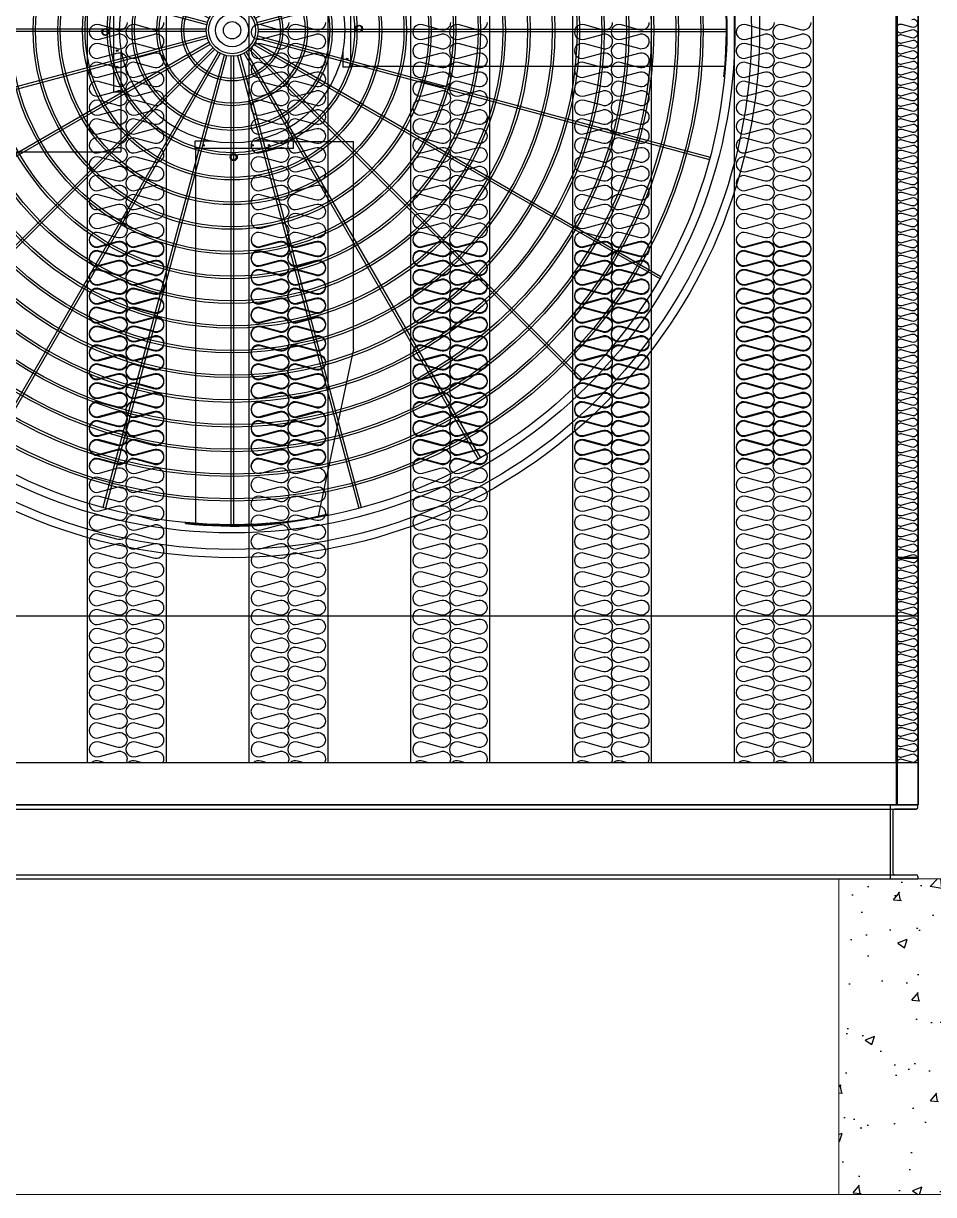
# Model space of a CAD drawing. Header units: millimetres. Extents: x 2686 to 32093, y 2268 to 23063.
# Drawn here: x 7921 to 9651, y 7575 to 9801 of the extents above; entities that cross this region are included whole.
import ezdxf

# ---------------------------------------------------------------- set-up
doc = ezdxf.new("R2010")
doc.units = ezdxf.units.MM
doc.linetypes.add('HIDDEN', pattern=[0.375, 0.25, -0.125])
for name, color, linetype in [('LINE', 7, 'Continuous'), ('SMS', 220, 'Continuous'), ('냉각탑', 4, 'Continuous'), ('냉각탑_찬넬방진', 1, 'Continuous')]:
    doc.layers.add(name, color=color, linetype=linetype)

# ---------------------------------------------------------------- blocks, each defined once
blk = doc.blocks.new('A$C1FB73ED1')
for p, q in [((1277, 1342.9), (1277, 2480)), ((1283, 1342.9), (1283, 2480)), ((1260.8, 1340), (966.5, 2438.3)), ((1266.6, 1341.6), (972.3, 2439.9)), ((1293.4, 1341.6), (1587.7, 2439.9)), ((1299.2, 1340), (1593.5, 2438.3)), ((1245.9, 1333), (677.4, 2317.7)), ((1251.1, 1336), (682.6, 2320.7)), ((1308.9, 1336), (1877.4, 2320.7)), ((1314.1, 1333), (1882.6, 2317.7)), ((1233.4, 1322.4), (429.4, 2126.4)), ((1237.6, 1326.6), (433.6, 2130.6)), ((1322.4, 1326.6), (2126.4, 2130.6)), ((1326.6, 1322.4), (2130.6, 2126.4)), ((1224, 1308.9), (239.3, 1877.4)), ((1227, 1314.1), (242.3, 1882.6)), ((1333, 1314.1), (2317.7, 1882.6)), ((1336, 1308.9), (2320.7, 1877.4)), ((1220, 1299.2), (121.7, 1593.5)), ((1340, 1299.2), (2438.3, 1593.5)), ((1218.4, 1293.4), (120.1, 1587.7)), ((1341.6, 1293.4), (2439.9, 1587.7)), ((1217.1, 1283), (80, 1283)), ((1342.9, 1283), (2480, 1283)), ((1217.1, 1277), (80, 1277)), ((1218.4, 1266.6), (120.1, 972.3)), ((1220, 1260.8), (121.7, 966.5)), ((1224, 1251.1), (239.3, 682.6)), ((1336, 1251.1), (2320.7, 682.6)), ((1340, 1260.8), (2438.3, 966.5)), ((1341.6, 1266.6), (2439.9, 972.3)), ((1342.9, 1277), (2480, 1277)), ((1227, 1245.9), (242.3, 677.4)), ((1233.4, 1237.6), (429.4, 433.6)), ((1237.6, 1233.4), (433.6, 429.4)), ((1245.9, 1227), (677.4, 242.3)), ((1251.1, 1224), (682.6, 239.3)), ((1308.9, 1224), (1877.4, 239.3)), ((1314.1, 1227), (1882.6, 242.3)), ((1322.4, 1233.4), (2126.4, 429.4)), ((1326.6, 1237.6), (2130.6, 433.6)), ((1333, 1245.9), (2317.7, 677.4)), ((1260.8, 1220), (966.5, 121.7)), ((1266.6, 1218.4), (972.3, 120.1)), ((1277, 1217.1), (1277, 80)), ((1283, 1217.1), (1283, 80)), ((1293.4, 1218.4), (1587.7, 120.1)), ((1299.2, 1220), (1593.5, 121.7))]:
    blk.add_line(p, q)
for radius in [1280, 1260, 1220, 1200]:
    blk.add_circle((1280, 1280), radius)
at = {"ltscale": 5}
for radius in [1143, 1137, 1083, 1077, 1023, 1017, 963, 957, 903, 897, 843, 837, 783, 777, 723, 717, 663, 657, 603, 597, 543, 537, 483, 477, 423, 417, 363, 357, 303, 297, 243, 237, 183, 177, 123, 117, 63, 57, 40, 21]:
    blk.add_circle((1280, 1280), radius, dxfattribs=at)
at = {"color": 7}
blk.add_circle((1280, 1280), 273.5, dxfattribs=at)
at = {"layer": 'LINE', "color": 7}
for p, q in [((1368.2, 2477.5), (1368.2, 1567)), ((985.2, 2053.4), (1071.5, 2459.4)), ((985.2, 2053.4), (985.2, 1550)), ((1130.8, 1567), (1369.4, 1567)), ((1130.8, 1567), (1369.4, 1567)), ((1130.8, 1567), (1130.8, 1549)), ((1130.8, 1567), (1130.8, 1549)), ((1369.4, 1567), (1369.4, 1549)), ((1369.4, 1567), (1369.4, 1549)), ((2111.5, 1574.8), (1550, 1574.8)), ((1550, 1429.2), (1550, 1574.8)), ((1550, 1429.2), (1550, 1574.8)), ((2111.5, 1574.8), (2457.5, 1488.5)), ((1130.8, 1550), (985.2, 1550)), ((1130.8, 1550), (985.2, 1550)), ((1130.8, 1549), (1230.5, 1549)), ((1130.8, 1549), (1230.5, 1549)), ((1329.5, 1549), (1369.4, 1549)), ((1329.5, 1549), (1369.4, 1549)), ((1549, 1429.2), (1549, 1329.5)), ((1549, 1429.2), (1549, 1329.5)), ((1567, 1429.2), (1549, 1429.2)), ((1567, 1429.2), (1549, 1429.2)), ((1567, 1429.2), (1567, 1190.6)), ((1567, 1429.2), (1567, 1190.6)), ((84.4, 1368.2), (993, 1368.2)), ((84.4, 1368.2), (993, 1368.2)), ((993, 1130.8), (993, 1369.4)), ((993, 1130.8), (993, 1369.4)), ((993, 1369.4), (1011, 1369.4)), ((993, 1369.4), (1011, 1369.4)), ((993, 1130.8), (993, 1369.4)), ((993, 1130.8), (993, 1369.4)), ((993, 1369.4), (1011, 1369.4)), ((993, 1369.4), (1011, 1369.4)), ((1011, 1329.5), (1011, 1369.4)), ((1011, 1329.5), (1011, 1369.4)), ((1011, 1329.5), (1011, 1369.4)), ((1011, 1329.5), (1011, 1369.4)), ((1011, 1130.8), (1011, 1230.5)), ((1011, 1130.8), (1011, 1230.5)), ((1011, 1130.8), (1011, 1230.5)), ((1011, 1130.8), (1011, 1230.5)), ((1549, 1230.5), (1549, 1190.6)), ((1549, 1230.5), (1549, 1190.6)), ((1567, 1190.6), (1549, 1190.6)), ((1567, 1190.6), (1549, 1190.6)), ((2475.6, 1191.8), (1567, 1191.8)), ((993, 1130.8), (1011, 1130.8)), ((993, 1130.8), (1011, 1130.8)), ((993, 1130.8), (1011, 1130.8)), ((993, 1130.8), (1011, 1130.8)), ((1010, 1130.8), (1010, 985.2)), ((1010, 1130.8), (1010, 985.2)), ((1010, 1130.8), (1010, 985.2)), ((1010, 1130.8), (1010, 985.2)), ((508.5, 985.2), (102.5, 1071.5)), ((1230.5, 1011), (1190.6, 1011)), ((1190.6, 993), (1190.6, 1011)), ((1230.5, 1011), (1190.6, 1011)), ((1190.6, 993), (1190.6, 1011)), ((1429.2, 1011), (1329.5, 1011)), ((1429.2, 1011), (1329.5, 1011)), ((1429.2, 993), (1429.2, 1011)), ((1429.2, 993), (1429.2, 1011)), ((1429.2, 1010), (1574.8, 1010)), ((1429.2, 1010), (1574.8, 1010)), ((1574.8, 506.6), (1574.8, 1010)), ((508.5, 985.2), (1010, 985.2)), ((508.5, 985.2), (1010, 985.2)), ((1429.2, 993), (1190.6, 993)), ((1429.2, 993), (1190.6, 993)), ((1191.8, 82.5), (1191.8, 993)), ((1574.8, 506.6), (1488.5, 100.6)), ((1512.8, 104.1), (1512.8, 106.1)), ((1166.8, 83), (1166.8, 85)), ((1393.2, 83), (1393.2, 85))]:
    blk.add_line(p, q, dxfattribs=at)
for points in [[(1272.3, 1594.4), (1268.5, 1587.9), (1272.3, 1581.4), (1279.8, 1581.4), (1283.5, 1587.9), (1279.8, 1594.4)], [(1272.3, 1594.4), (1268.5, 1587.9), (1272.3, 1581.4), (1279.8, 1581.4), (1283.5, 1587.9), (1279.8, 1594.4)], [(965.6, 1272.3), (972.1, 1268.5), (978.6, 1272.3), (978.6, 1279.8), (972.1, 1283.5), (965.6, 1279.8)], [(965.6, 1272.3), (972.1, 1268.5), (978.6, 1272.3), (978.6, 1279.8), (972.1, 1283.5), (965.6, 1279.8)], [(965.6, 1272.3), (972.1, 1268.5), (978.6, 1272.3), (978.6, 1279.8), (972.1, 1283.5), (965.6, 1279.8)], [(965.6, 1272.3), (972.1, 1268.5), (978.6, 1272.3), (978.6, 1279.8), (972.1, 1283.5), (965.6, 1279.8)], [(1594.4, 1287.7), (1587.9, 1291.5), (1581.4, 1287.7), (1581.4, 1280.2), (1587.9, 1276.5), (1594.4, 1280.2)], [(1594.4, 1287.7), (1587.9, 1291.5), (1581.4, 1287.7), (1581.4, 1280.2), (1587.9, 1276.5), (1594.4, 1280.2)], [(1287.7, 965.6), (1291.5, 972.1), (1287.7, 978.6), (1280.2, 978.6), (1276.5, 972.1), (1280.2, 965.6)], [(1287.7, 965.6), (1291.5, 972.1), (1287.7, 978.6), (1280.2, 978.6), (1276.5, 972.1), (1280.2, 965.6)]]:
    blk.add_lwpolyline(points, close=True, dxfattribs=at)
for centre, radius in [((1276, 1587.9), 8.5), ((1276, 1587.9), 8.5), ((1190.6, 1559), 2), ((1190.6, 1559), 2), ((1230.6, 1559), 2), ((1230.6, 1559), 2), ((1349.6, 1559), 2), ((1349.6, 1559), 2), ((1559, 1369.4), 2), ((1559, 1369.4), 2), ((1001, 1349.6), 2), ((1001, 1349.6), 2), ((1001, 1349.6), 2), ((1001, 1349.6), 2), ((1559, 1329.4), 2), ((1559, 1329.4), 2), ((972.1, 1276), 8.5), ((972.1, 1276), 8.5), ((972.1, 1276), 8.5), ((972.1, 1276), 8.5), ((1587.9, 1284), 8.5), ((1587.9, 1284), 8.5), ((1001, 1230.6), 2), ((1001, 1230.6), 2), ((1001, 1230.6), 2), ((1001, 1230.6), 2), ((1559, 1210.4), 2), ((1559, 1210.4), 2), ((1001, 1190.6), 2), ((1001, 1190.6), 2), ((1001, 1190.6), 2), ((1001, 1190.6), 2), ((1210.4, 1001), 2), ((1210.4, 1001), 2), ((1329.4, 1001), 2), ((1329.4, 1001), 2), ((1369.4, 1001), 2), ((1369.4, 1001), 2), ((1284, 972.1), 8.5), ((1284, 972.1), 8.5)]:
    blk.add_circle(centre, radius, dxfattribs=at)
for centre, radius, start, end in [((1280, 1483.4), 1000, 83.5007, 103.4595), ((1280, 1483.4), 998, 83.4876, 103.487), ((1481.5, 1280), 998, 353.4876, 13.487), ((1481.5, 1280), 1000, 353.5007, 13.4595), ((1078.5, 1280), 1000, 173.5007, 193.4595), ((1078.5, 1280), 998, 173.4876, 193.487), ((1280, 1076.6), 998, 263.4876, 283.487), ((1280, 1076.6), 1000, 263.5007, 283.4595)]:
    blk.add_arc(centre, radius, start, end, dxfattribs=at)
blk = doc.blocks.new('SP 200RT')
at = {"color": 7}
for p, q in [((-109298.6, -79919.9), (-109298.6, -82797.9)), ((-109148.6, -79919.9), (-109148.6, -82797.9))]:
    blk.add_line(p, q, dxfattribs=at)
blk.add_line((-109148.6, -82797.9), (-109298.6, -82797.9))
at = {"layer": 'SMS', "color": 5}
for points in [[(-109222.8, -81391.2, -0.524856), (-109242.3, -81404.7), (-109275.2, -81395.8, 1.449198), (-109275.2, -81422.6), (-109242.3, -81413.7, -0.524856), (-109222.8, -81427.1, -0.524856), (-109242.3, -81440.6), (-109275.2, -81431.7, 1.449198), (-109275.2, -81458.5), (-109242.3, -81449.6, -0.524856), (-109222.8, -81463.1, -0.524856), (-109242.3, -81476.5), (-109275.2, -81467.6, 1.449198), (-109275.2, -81494.4), (-109242.3, -81485.5, -0.524856), (-109222.8, -81499, -0.524856), (-109242.3, -81512.4), (-109275.2, -81503.5, 1.449198), (-109275.2, -81530.3), (-109242.3, -81521.4, -0.524856), (-109222.8, -81534.9, -0.524856), (-109242.3, -81548.3), (-109275.2, -81539.4, 1.449198), (-109275.2, -81566.3), (-109242.3, -81557.4, -0.524856), (-109222.8, -81570.8, -0.524856), (-109242.3, -81584.2), (-109275.2, -81575.3, 1.449198), (-109275.2, -81602.2), (-109242.3, -81593.3, -0.524856), (-109222.8, -81606.7, -0.524856), (-109242.3, -81620.1), (-109275.2, -81611.2, 1.449198), (-109275.2, -81638.1), (-109242.3, -81629.2, -0.524856), (-109222.8, -81642.6, -0.524856), (-109242.3, -81656), (-109275.2, -81647.1, 1.449198), (-109275.2, -81674), (-109242.3, -81665.1, -0.524856), (-109222.8, -81678.5, -0.524856), (-109242.3, -81691.9), (-109275.2, -81683, 1.449198), (-109275.2, -81709.9), (-109242.3, -81701, -0.524856), (-109222.8, -81714.4, -0.524856), (-109242.3, -81727.9), (-109275.2, -81718.9, 1.449198), (-109275.2, -81745.8), (-109242.3, -81736.9, -0.524856), (-109222.8, -81750.3, -0.524856), (-109242.3, -81763.8), (-109275.2, -81754.9, 1.449198), (-109275.2, -81781.7), (-109242.3, -81772.8, -0.524856), (-109222.8, -81786.2, -0.524856), (-109242.3, -81799.7), (-109275.2, -81790.8, 1.449198), (-109275.2, -81817.6), (-109242.3, -81808.7, -0.524856), (-109222.8, -81822.2, -0.524856), (-109242.3, -81835.6), (-109275.2, -81826.7, 1.449198), (-109275.2, -81853.5), (-109242.3, -81844.6, -0.524856), (-109222.8, -81858.1, -0.524856), (-109242.3, -81871.5), (-109275.2, -81862.6, 1.449198), (-109275.2, -81889.4), (-109242.3, -81880.5, -0.524856), (-109222.8, -81894, -0.524856), (-109242.3, -81907.4), (-109275.2, -81898.5, 1.449198), (-109275.2, -81925.4), (-109242.3, -81916.5, -0.524856), (-109222.8, -81929.9, -0.524856), (-109242.3, -81943.3), (-109275.2, -81934.4, 1.449198), (-109275.2, -81961.3), (-109242.3, -81952.4, -0.524856), (-109222.8, -81965.8, -0.524856), (-109242.3, -81979.2), (-109275.2, -81970.3, 1.449198), (-109275.2, -81997.2), (-109242.3, -81988.3, -0.524856), (-109222.8, -82001.7, -0.524856), (-109242.3, -82015.1), (-109275.2, -82006.2, 1.449198), (-109275.2, -82033.1), (-109242.3, -82024.2, -0.524856), (-109222.8, -82037.6, -0.524856), (-109242.3, -82051), (-109275.2, -82042.1, 1.449198), (-109275.2, -82069), (-109242.3, -82060.1, -0.524856), (-109222.8, -82073.5, -0.524856), (-109242.3, -82087), (-109275.2, -82078, 1.449198), (-109275.2, -82104.9), (-109242.3, -82096, -0.524856), (-109222.8, -82109.4, -0.524856), (-109242.3, -82122.9), (-109275.2, -82114, 1.449198), (-109275.2, -82140.8), (-109242.3, -82131.9, -0.524856), (-109222.8, -82145.3, -0.524856), (-109242.3, -82158.8), (-109275.2, -82149.9, 1.449198), (-109275.2, -82176.7), (-109242.3, -82167.8, -0.524856), (-109222.8, -82181.3, -0.524856), (-109242.3, -82194.7), (-109275.2, -82185.8, 0.440524), (-109294.1, -82195.3, 0.440524)], [(-109153.2, -81391.2, -0.524856), (-109172.6, -81404.7), (-109205.5, -81395.8, 1.449198), (-109205.5, -81422.6), (-109172.6, -81413.7, -0.524856), (-109153.2, -81427.1, -0.524856), (-109172.6, -81440.6), (-109205.5, -81431.7, 1.449198), (-109205.5, -81458.5), (-109172.6, -81449.6, -0.524856), (-109153.2, -81463.1, -0.524856), (-109172.6, -81476.5), (-109205.5, -81467.6, 1.449198), (-109205.5, -81494.4), (-109172.6, -81485.5, -0.524856), (-109153.2, -81499, -0.524856), (-109172.6, -81512.4), (-109205.5, -81503.5, 1.449198), (-109205.5, -81530.3), (-109172.6, -81521.4, -0.524856), (-109153.2, -81534.9, -0.524856), (-109172.6, -81548.3), (-109205.5, -81539.4, 1.449198), (-109205.5, -81566.3), (-109172.6, -81557.4, -0.524856), (-109153.2, -81570.8, -0.524856), (-109172.6, -81584.2), (-109205.5, -81575.3, 1.449198), (-109205.5, -81602.2), (-109172.6, -81593.3, -0.524856), (-109153.2, -81606.7, -0.524856), (-109172.6, -81620.1), (-109205.5, -81611.2, 1.449198), (-109205.5, -81638.1), (-109172.6, -81629.2, -0.524856), (-109153.2, -81642.6, -0.524856), (-109172.6, -81656), (-109205.5, -81647.1, 1.449198), (-109205.5, -81674), (-109172.6, -81665.1, -0.524856), (-109153.2, -81678.5, -0.524856), (-109172.6, -81691.9), (-109205.5, -81683, 1.449198), (-109205.5, -81709.9), (-109172.6, -81701, -0.524856), (-109153.2, -81714.4, -0.524856), (-109172.6, -81727.9), (-109205.5, -81718.9, 1.449198), (-109205.5, -81745.8), (-109172.6, -81736.9, -0.524856), (-109153.2, -81750.3, -0.524856), (-109172.6, -81763.8), (-109205.5, -81754.9, 1.449198), (-109205.5, -81781.7), (-109172.6, -81772.8, -0.524856), (-109153.2, -81786.2, -0.524856), (-109172.6, -81799.7), (-109205.5, -81790.8, 1.449198), (-109205.5, -81817.6), (-109172.6, -81808.7, -0.524856), (-109153.2, -81822.2, -0.524856), (-109172.6, -81835.6), (-109205.5, -81826.7, 1.449198), (-109205.5, -81853.5), (-109172.6, -81844.6, -0.524856), (-109153.2, -81858.1, -0.524856), (-109172.6, -81871.5), (-109205.5, -81862.6, 1.449198), (-109205.5, -81889.4), (-109172.6, -81880.5, -0.524856), (-109153.2, -81894, -0.524856), (-109172.6, -81907.4), (-109205.5, -81898.5, 1.449198), (-109205.5, -81925.4), (-109172.6, -81916.5, -0.524856), (-109153.2, -81929.9, -0.524856), (-109172.6, -81943.3), (-109205.5, -81934.4, 1.449198), (-109205.5, -81961.3), (-109172.6, -81952.4, -0.524856), (-109153.2, -81965.8, -0.524856), (-109172.6, -81979.2), (-109205.5, -81970.3, 1.449198), (-109205.5, -81997.2), (-109172.6, -81988.3, -0.524856), (-109153.2, -82001.7, -0.524856), (-109172.6, -82015.1), (-109205.5, -82006.2, 1.449198), (-109205.5, -82033.1), (-109172.6, -82024.2, -0.524856), (-109153.2, -82037.6, -0.524856), (-109172.6, -82051), (-109205.5, -82042.1, 1.449198), (-109205.5, -82069), (-109172.6, -82060.1, -0.524856), (-109153.2, -82073.5, -0.524856), (-109172.6, -82087), (-109205.5, -82078, 1.449198), (-109205.5, -82104.9), (-109172.6, -82096, -0.524856), (-109153.2, -82109.4, -0.524856), (-109172.6, -82122.9), (-109205.5, -82114, 1.449198), (-109205.5, -82140.8), (-109172.6, -82131.9, -0.524856), (-109153.2, -82145.3, -0.524856), (-109172.6, -82158.8), (-109205.5, -82149.9, 1.449198), (-109205.5, -82176.7), (-109172.6, -82167.8, -0.524856), (-109153.2, -82181.3, -0.524856), (-109172.6, -82194.7), (-109205.5, -82185.8, 0.440524), (-109224.5, -82195.3, 0.440524)], [(-109294.2, -81806.4, 0.446849), (-109275.2, -81816.2), (-109242.3, -81807.3, -0.524856), (-109222.8, -81820.8, -0.524856), (-109242.3, -81834.2), (-109275.2, -81825.3, 1.449198), (-109275.2, -81852.2), (-109242.3, -81843.3, -0.524856), (-109222.8, -81856.7, -0.524856), (-109242.3, -81870.1), (-109275.2, -81861.2, 1.449198), (-109275.2, -81888.1), (-109242.3, -81879.2, -0.524856), (-109222.8, -81892.6, -0.524856), (-109242.3, -81906), (-109275.2, -81897.1, 1.449198), (-109275.2, -81924), (-109242.3, -81915.1, -0.524856), (-109222.8, -81928.5, -0.524856), (-109242.3, -81941.9), (-109275.2, -81933, 1.449198), (-109275.2, -81959.9), (-109242.3, -81951, -0.524856), (-109222.8, -81964.4, -0.524856), (-109242.3, -81977.8), (-109275.2, -81968.9, 1.449198), (-109275.2, -81995.8), (-109242.3, -81986.9, -0.524856), (-109222.8, -82000.3, -0.524856), (-109242.3, -82013.8), (-109275.2, -82004.8, 1.449198), (-109275.2, -82031.7), (-109242.3, -82022.8, -0.524856), (-109222.8, -82036.2, -0.524856), (-109242.3, -82049.7), (-109275.2, -82040.8, 1.449198), (-109275.2, -82067.6), (-109242.3, -82058.7, -0.524856), (-109222.8, -82072.1, -0.524856), (-109242.3, -82085.6), (-109275.2, -82076.7, 1.449198), (-109275.2, -82103.5), (-109242.3, -82094.6, -0.524856), (-109222.8, -82108.1, -0.524856), (-109242.3, -82121.5), (-109275.2, -82112.6, 1.449198), (-109275.2, -82139.4), (-109242.3, -82130.5, -0.524856), (-109222.8, -82144, -0.524856), (-109242.3, -82157.4), (-109275.2, -82148.5, 1.449198), (-109275.2, -82175.3), (-109242.3, -82166.4, -0.524856), (-109222.8, -82179.9, -0.524856), (-109242.3, -82193.3), (-109275.2, -82184.4, 1.449198), (-109275.2, -82211.3), (-109242.3, -82202.4, -0.524856), (-109222.8, -82215.8, -0.524856), (-109242.3, -82229.2), (-109275.2, -82220.3, 1.449198), (-109275.2, -82247.2), (-109242.3, -82238.3, -0.524856), (-109222.8, -82251.7, -0.524856), (-109242.3, -82265.1), (-109275.2, -82256.2, 1.449198), (-109275.2, -82283.1), (-109242.3, -82274.2, -0.524856), (-109222.8, -82287.6, -0.524856), (-109242.3, -82301), (-109275.2, -82292.1, 1.449198), (-109275.2, -82319), (-109242.3, -82310.1, -0.524856), (-109222.8, -82323.5, -0.524856), (-109242.3, -82336.9), (-109275.2, -82328, 1.449198), (-109275.2, -82354.9), (-109242.3, -82346, -0.524856), (-109222.8, -82359.4, -0.524856), (-109242.3, -82372.9), (-109275.2, -82363.9, 1.449198), (-109275.2, -82390.8), (-109242.3, -82381.9, -0.524856), (-109222.8, -82395.3, -0.524856), (-109242.3, -82408.8), (-109275.2, -82399.9, 1.449198), (-109275.2, -82426.7), (-109242.3, -82417.8, -0.524856), (-109222.8, -82431.2, -0.524856), (-109242.3, -82444.7), (-109275.2, -82435.8, 1.449198), (-109275.2, -82462.6), (-109242.3, -82453.7, -0.524856), (-109222.8, -82467.2, -0.524856), (-109242.3, -82480.6), (-109275.2, -82471.7, 1.449198), (-109275.2, -82498.5), (-109242.3, -82489.6, -0.524856), (-109222.8, -82503.1, -0.524856), (-109242.3, -82516.5), (-109275.2, -82507.6, 1.449198), (-109275.2, -82534.4), (-109242.3, -82525.5, -0.524856), (-109222.8, -82539, -0.524856), (-109242.3, -82552.4), (-109275.2, -82543.5, 1.449198), (-109275.2, -82570.4), (-109242.3, -82561.5, -0.524856), (-109222.8, -82574.9, -0.524856), (-109242.3, -82588.3), (-109275.2, -82579.4, 1.449198), (-109275.2, -82606.3), (-109242.3, -82597.4, -0.524856), (-109222.8, -82610.8, -0.524856), (-109242.3, -82624.2), (-109275.2, -82615.3, 1.449198), (-109275.2, -82642.2), (-109242.3, -82633.3, -0.524856), (-109222.8, -82646.7, -0.524856), (-109242.3, -82660.1), (-109275.2, -82651.2, 1.449198), (-109275.2, -82678.1), (-109242.3, -82669.2, -0.524856), (-109222.8, -82682.6, -0.524856), (-109242.3, -82696), (-109275.2, -82687.1, 1.449198), (-109275.2, -82714), (-109242.3, -82705.1, -0.524856), (-109222.8, -82718.5, -0.524856), (-109242.3, -82732), (-109275.2, -82723, 1.449198), (-109275.2, -82749.9), (-109242.3, -82741, -0.524856), (-109222.8, -82754.4, -0.524856), (-109242.3, -82767.9), (-109275.2, -82759, 1.449198), (-109275.2, -82785.8), (-109242.3, -82776.9, -0.524856), (-109222.8, -82790.3, -0.1385), (-109224.9, -82797.9, -0.1385)], [(-109224.5, -81806.4, 0.446849), (-109205.5, -81816.2), (-109172.6, -81807.3, -0.524856), (-109153.2, -81820.8, -0.524856), (-109172.6, -81834.2), (-109205.5, -81825.3, 1.449198), (-109205.5, -81852.2), (-109172.6, -81843.3, -0.524856), (-109153.2, -81856.7, -0.524856), (-109172.6, -81870.1), (-109205.5, -81861.2, 1.449198), (-109205.5, -81888.1), (-109172.6, -81879.2, -0.524856), (-109153.2, -81892.6, -0.524856), (-109172.6, -81906), (-109205.5, -81897.1, 1.449198), (-109205.5, -81924), (-109172.6, -81915.1, -0.524856), (-109153.2, -81928.5, -0.524856), (-109172.6, -81941.9), (-109205.5, -81933, 1.449198), (-109205.5, -81959.9), (-109172.6, -81951, -0.524856), (-109153.2, -81964.4, -0.524856), (-109172.6, -81977.8), (-109205.5, -81968.9, 1.449198), (-109205.5, -81995.8), (-109172.6, -81986.9, -0.524856), (-109153.2, -82000.3, -0.524856), (-109172.6, -82013.8), (-109205.5, -82004.8, 1.449198), (-109205.5, -82031.7), (-109172.6, -82022.8, -0.524856), (-109153.2, -82036.2, -0.524856), (-109172.6, -82049.7), (-109205.5, -82040.8, 1.449198), (-109205.5, -82067.6), (-109172.6, -82058.7, -0.524856), (-109153.2, -82072.1, -0.524856), (-109172.6, -82085.6), (-109205.5, -82076.7, 1.449198), (-109205.5, -82103.5), (-109172.6, -82094.6, -0.524856), (-109153.2, -82108.1, -0.524856), (-109172.6, -82121.5), (-109205.5, -82112.6, 1.449198), (-109205.5, -82139.4), (-109172.6, -82130.5, -0.524856), (-109153.2, -82144, -0.524856), (-109172.6, -82157.4), (-109205.5, -82148.5, 1.449198), (-109205.5, -82175.3), (-109172.6, -82166.4, -0.524856), (-109153.2, -82179.9, -0.524856), (-109172.6, -82193.3), (-109205.5, -82184.4, 1.449198), (-109205.5, -82211.3), (-109172.6, -82202.4, -0.524856), (-109153.2, -82215.8, -0.524856), (-109172.6, -82229.2), (-109205.5, -82220.3, 1.449198), (-109205.5, -82247.2), (-109172.6, -82238.3, -0.524856), (-109153.2, -82251.7, -0.524856), (-109172.6, -82265.1), (-109205.5, -82256.2, 1.449198), (-109205.5, -82283.1), (-109172.6, -82274.2, -0.524856), (-109153.2, -82287.6, -0.524856), (-109172.6, -82301), (-109205.5, -82292.1, 1.449198), (-109205.5, -82319), (-109172.6, -82310.1, -0.524856), (-109153.2, -82323.5, -0.524856), (-109172.6, -82336.9), (-109205.5, -82328, 1.449198), (-109205.5, -82354.9), (-109172.6, -82346, -0.524856), (-109153.2, -82359.4, -0.524856), (-109172.6, -82372.9), (-109205.5, -82363.9, 1.449198), (-109205.5, -82390.8), (-109172.6, -82381.9, -0.524856), (-109153.2, -82395.3, -0.524856), (-109172.6, -82408.8), (-109205.5, -82399.9, 1.449198), (-109205.5, -82426.7), (-109172.6, -82417.8, -0.524856), (-109153.2, -82431.2, -0.524856), (-109172.6, -82444.7), (-109205.5, -82435.8, 1.449198), (-109205.5, -82462.6), (-109172.6, -82453.7, -0.524856), (-109153.2, -82467.2, -0.524856), (-109172.6, -82480.6), (-109205.5, -82471.7, 1.449198), (-109205.5, -82498.5), (-109172.6, -82489.6, -0.524856), (-109153.2, -82503.1, -0.524856), (-109172.6, -82516.5), (-109205.5, -82507.6, 1.449198), (-109205.5, -82534.4), (-109172.6, -82525.5, -0.524856), (-109153.2, -82539, -0.524856), (-109172.6, -82552.4), (-109205.5, -82543.5, 1.449198), (-109205.5, -82570.4), (-109172.6, -82561.5, -0.524856), (-109153.2, -82574.9, -0.524856), (-109172.6, -82588.3), (-109205.5, -82579.4, 1.449198), (-109205.5, -82606.3), (-109172.6, -82597.4, -0.524856), (-109153.2, -82610.8, -0.524856), (-109172.6, -82624.2), (-109205.5, -82615.3, 1.449198), (-109205.5, -82642.2), (-109172.6, -82633.3, -0.524856), (-109153.2, -82646.7, -0.524856), (-109172.6, -82660.1), (-109205.5, -82651.2, 1.449198), (-109205.5, -82678.1), (-109172.6, -82669.2, -0.524856), (-109153.2, -82682.6, -0.524856), (-109172.6, -82696), (-109205.5, -82687.1, 1.449198), (-109205.5, -82714), (-109172.6, -82705.1, -0.524856), (-109153.2, -82718.5, -0.524856), (-109172.6, -82732), (-109205.5, -82723, 1.449198), (-109205.5, -82749.9), (-109172.6, -82741, -0.524856), (-109153.2, -82754.4, -0.524856), (-109172.6, -82767.9), (-109205.5, -82759, 1.449198), (-109205.5, -82785.8), (-109172.6, -82776.9, -0.524856), (-109153.2, -82790.3, -0.1385), (-109155.3, -82797.9, -0.1385)], [(-109275.2, -82185.8, 1.449198), (-109275.2, -82212.6), (-109242.3, -82203.7, -0.524856), (-109222.8, -82217.2, -0.524856), (-109242.3, -82230.6), (-109275.2, -82221.7, 0.54148), (-109294.6, -82235.9, 0.54148)], [(-109205.5, -82185.8, 1.449198), (-109205.5, -82212.6), (-109172.6, -82203.7, -0.524856), (-109153.2, -82217.2, -0.524856), (-109172.6, -82230.6), (-109205.5, -82221.7, 0.54148), (-109225, -82235.9, 0.54148)], [(-109264.1, -82797.9), (-109275.2, -82794.9, 0.287554), (-109290.1, -82797.9)], [(-109194.5, -82797.9), (-109205.5, -82794.9, 0.287554), (-109220.5, -82797.9)]]:
    blk.add_lwpolyline(points, format="xyb", dxfattribs=at)
blk = doc.blocks.new('3')
at = {"color": 7}
for p, q in [((9579.2, 11315.8), (9579.2, 8395.8)), ((9621.2, 11315.8), (9621.2, 8315.8)), ((9621.2, 8395.8), (6921.2, 8395.8)), ((6921.2, 8315.8), (8776.2, 8315.8)), ((9621.2, 8315.8), (8776.2, 8315.8)), ((9621.2, 8315.8), (8776.2, 8315.8))]:
    blk.add_line(p, q, dxfattribs=at)
for p, q in [((9621.2, 11315.8), (9621.2, 8315.8)), ((9581.5, 10948.3), (9581.5, 8786.4)), ((9620.9, 10948.3), (9620.9, 8786.4)), ((9579.7, 8814.5), (9579.7, 8786.4)), ((9581.5, 8786.4), (9620.9, 8786.4)), ((9581.5, 8784.5), (9620.9, 8784.5)), ((9581.5, 8784.5), (9581.5, 8315.8)), ((9620.9, 8784.5), (9620.9, 8505.2)), ((9620.9, 8784.5), (9620.9, 8315.8)), ((6962.4, 8674.9), (9620.9, 8674.9)), ((9579.7, 8411.4), (9579.7, 8674.9)), ((9579.7, 8409.5), (9579.7, 8315.8)), ((6921.2, 8315.8), (8776.2, 8315.8)), ((9620.9, 8315.8), (6922.1, 8315.8)), ((8045.2, 8315.8), (6962.4, 8315.8)), ((9620.9, 8315.8), (6962.4, 8315.8)), ((8889, 8315.8), (8047.1, 8315.8)), ((9621.2, 8315.8), (8776.2, 8315.8)), ((8776.2, 8315.8), (9621.2, 8315.8)), ((9620.9, 8315.8), (8890.9, 8315.8)), ((9620.9, 8315.8), (9581.5, 8315.8)), ((9620.9, 8315.8), (9581.5, 8315.8))]:
    blk.add_line(p, q)
at = {"ltscale": 500}
blk.add_lwpolyline([(6921.2, 11315.8), (9620.9, 11315.8), (9620.9, 8315.8), (6921.2, 8315.8)], close=True, dxfattribs=at)
at = {"layer": 'SMS', "color": 5}
for points in [[(9609.4, 9808.5, -1.449198), (9609.4, 9793.6), (9591.1, 9798.5, 0.524856), (9580.3, 9791.1, 0.524856), (9591.1, 9783.6), (9609.4, 9788.5, -1.449198), (9609.4, 9773.6), (9591.1, 9778.6, 0.524856), (9580.3, 9771.1, 0.524856), (9591.1, 9763.7), (9609.4, 9768.6, -1.449198), (9609.4, 9753.7), (9591.1, 9758.6, 0.524856), (9580.3, 9751.2, 0.524856), (9591.1, 9743.7), (9609.4, 9748.6, -1.449198), (9609.4, 9733.7), (9591.1, 9738.7, 0.524856), (9580.3, 9731.2, 0.524856), (9591.1, 9723.8), (9609.4, 9728.7, -1.449198), (9609.4, 9713.8), (9591.1, 9718.7, 0.524856), (9580.3, 9711.3, 0.524856), (9591.1, 9703.8), (9609.4, 9708.7, -1.449198), (9609.4, 9693.8), (9591.1, 9698.8, 0.524856), (9580.3, 9691.3, 0.524856), (9591.1, 9683.9), (9609.4, 9688.8, -1.449198), (9609.4, 9673.9), (9591.1, 9678.8, 0.524856), (9580.3, 9671.4, 0.524856), (9591.1, 9663.9), (9609.4, 9668.8, -1.449198), (9609.4, 9653.9), (9591.1, 9658.9, 0.524856), (9580.3, 9651.4, 0.524856), (9591.1, 9644), (9609.4, 9648.9, -1.449198), (9609.4, 9634), (9591.1, 9638.9, 0.524856), (9580.3, 9631.5, 0.524856), (9591.1, 9624), (9609.4, 9628.9, -1.449198), (9609.4, 9614), (9591.1, 9619, 0.524856), (9580.3, 9611.5, 0.524856), (9591.1, 9604.1), (9609.4, 9609, -1.449198), (9609.4, 9594.1), (9591.1, 9599, 0.524856), (9580.3, 9591.6, 0.417249), (9588.4, 9583.6)], [(9620, 9599.5, -0.446849), (9609.4, 9594.1), (9591.1, 9599, 0.524856), (9580.3, 9591.6, 0.524856), (9591.1, 9584.1), (9609.4, 9589, -1.449198), (9609.4, 9574.1), (9591.1, 9579.1, 0.524856), (9580.3, 9571.6, 0.524856), (9591.1, 9564.2), (9609.4, 9569.1, -1.449198), (9609.4, 9554.2), (9591.1, 9559.1, 0.524856), (9580.3, 9551.7, 0.524856), (9591.1, 9544.2), (9609.4, 9549.1, -1.449198), (9609.4, 9534.2), (9591.1, 9539.2, 0.524856), (9580.3, 9531.7, 0.524856), (9591.1, 9524.3), (9609.4, 9529.2, -1.449198), (9609.4, 9514.3), (9591.1, 9519.2, 0.524856), (9580.3, 9511.8, 0.524856), (9591.1, 9504.3), (9609.4, 9509.2, -1.449198), (9609.4, 9494.3), (9591.1, 9499.3, 0.524856), (9580.3, 9491.8, 0.524856), (9591.1, 9484.4), (9609.4, 9489.3, -1.449198), (9609.4, 9474.4), (9591.1, 9479.3, 0.524856), (9580.3, 9471.9, 0.524856), (9591.1, 9464.4), (9609.4, 9469.3, -1.449198), (9609.4, 9454.4), (9591.1, 9459.4, 0.524856), (9580.3, 9451.9, 0.524856), (9591.1, 9444.5), (9609.4, 9449.4, -1.449198), (9609.4, 9434.5), (9591.1, 9439.4, 0.524856), (9580.3, 9432, 0.524856), (9591.1, 9424.5), (9609.4, 9429.4, -1.449198), (9609.4, 9414.5), (9591.1, 9419.5, 0.524856), (9580.3, 9412, 0.524856), (9591.1, 9404.6), (9609.4, 9409.5, -1.449198), (9609.4, 9394.6), (9591.1, 9399.5, 0.524856), (9580.3, 9392.1, 0.524856), (9591.1, 9384.6), (9609.4, 9389.5, -1.449198), (9609.4, 9374.6), (9591.1, 9379.6, 0.524856), (9580.3, 9372.1, 0.524856), (9591.1, 9364.7), (9609.4, 9369.6, -1.449198), (9609.4, 9354.7), (9591.1, 9359.6, 0.524856), (9580.3, 9352.2, 0.524856), (9591.1, 9344.7), (9609.4, 9349.6, -1.449198), (9609.4, 9334.7), (9591.1, 9339.7, 0.524856), (9580.3, 9332.2, 0.524856), (9591.1, 9324.8), (9609.4, 9329.7, -1.449198), (9609.4, 9314.8), (9591.1, 9319.7, 0.524856), (9580.3, 9312.3, 0.524856), (9591.1, 9304.8), (9609.4, 9309.7, -1.449198), (9609.4, 9294.8), (9591.1, 9299.8, 0.524856), (9580.3, 9292.3, 0.524856), (9591.1, 9284.9), (9609.4, 9289.8, -1.449198), (9609.4, 9274.9), (9591.1, 9279.8, 0.524856), (9580.3, 9272.4, 0.524856), (9591.1, 9264.9), (9609.4, 9269.8, -1.449198), (9609.4, 9254.9), (9591.1, 9259.9, 0.524856), (9580.3, 9252.4, 0.524856), (9591.1, 9245), (9609.4, 9249.9, -1.449198), (9609.4, 9235), (9591.1, 9239.9, 0.524856), (9580.3, 9232.5, 0.524856), (9591.1, 9225), (9609.4, 9229.9, -1.449198), (9609.4, 9215), (9591.1, 9220, 0.524856), (9580.3, 9212.5, 0.524856), (9591.1, 9205.1), (9609.4, 9210, -1.449198), (9609.4, 9195.1), (9591.1, 9200, 0.524856), (9580.3, 9192.6, 0.524856), (9591.1, 9185.1), (9609.4, 9190, -1.449198), (9609.4, 9175.1), (9591.1, 9180.1, 0.524856), (9580.3, 9172.6, 0.524856), (9591.1, 9165.2), (9609.4, 9170.1, -1.449198), (9609.4, 9155.2), (9591.1, 9160.1, 0.524856), (9580.3, 9152.7, 0.524856), (9591.1, 9145.2), (9609.4, 9150.1, -1.449198), (9609.4, 9135.2), (9591.1, 9140.2, 0.524856), (9580.3, 9132.7, 0.524856), (9591.1, 9125.3), (9609.4, 9130.2, -1.449198), (9609.4, 9115.3), (9591.1, 9120.2, 0.524856), (9580.3, 9112.8, 0.524856), (9591.1, 9105.3), (9609.4, 9110.2, -1.449198), (9609.4, 9095.3), (9591.1, 9100.3, 0.524856), (9580.3, 9092.8, 0.524856), (9591.1, 9085.4), (9609.4, 9090.3, -1.449198), (9609.4, 9075.4), (9591.1, 9080.3, 0.524856), (9580.3, 9072.9, 0.524856), (9591.1, 9065.4), (9609.4, 9070.3, -1.449198), (9609.4, 9055.4), (9591.1, 9060.4, 0.524856), (9580.3, 9052.9, 0.524856), (9591.1, 9045.5), (9609.4, 9050.4, -1.449198), (9609.4, 9035.5), (9591.1, 9040.4, 0.524856), (9580.3, 9033, 0.524856), (9591.1, 9025.5), (9609.4, 9030.4, -1.449198), (9609.4, 9015.5), (9591.1, 9020.5, 0.524856), (9580.3, 9013, 0.417249), (9588.4, 9005)], [(9620, 9021, -0.446849), (9609.4, 9015.5), (9591.1, 9020.5, 0.524856), (9580.3, 9013, 0.524856), (9591.1, 9005.6), (9609.4, 9010.5, -1.449198), (9609.4, 8995.6), (9591.1, 9000.5, 0.524856), (9580.3, 8993.1, 0.524856), (9591.1, 8985.6), (9609.4, 8990.5, -1.449198), (9609.4, 8975.6), (9591.1, 8980.6, 0.524856), (9580.3, 8973.1, 0.524856), (9591.1, 8965.7), (9609.4, 8970.6, -1.449198), (9609.4, 8955.7), (9591.1, 8960.6, 0.524856), (9580.3, 8953.2, 0.524856), (9591.1, 8945.7), (9609.4, 8950.6, -1.449198), (9609.4, 8935.7), (9591.1, 8940.7, 0.524856), (9580.3, 8933.2, 0.524856), (9591.1, 8925.8), (9609.4, 8930.7, -1.449198), (9609.4, 8915.8), (9591.1, 8920.7, 0.524856), (9580.3, 8913.3, 0.524856), (9591.1, 8905.8), (9609.4, 8910.7, -1.449198), (9609.4, 8895.8), (9591.1, 8900.8, 0.524856), (9580.3, 8893.3, 0.524856), (9591.1, 8885.9), (9609.4, 8890.8, -1.449198), (9609.4, 8875.9), (9591.1, 8880.8, 0.524856), (9580.3, 8873.4, 0.524856), (9591.1, 8865.9), (9609.4, 8870.8, -1.449198), (9609.4, 8855.9), (9591.1, 8860.9, 0.524856), (9580.3, 8853.4, 0.524856), (9591.1, 8846), (9609.4, 8850.9, -1.449198), (9609.4, 8836), (9591.1, 8840.9, 0.524856), (9580.3, 8833.5, 0.524856), (9591.1, 8826), (9609.4, 8830.9, -1.449198), (9609.4, 8816), (9591.1, 8821, 0.524856), (9580.3, 8813.5, 0.524856), (9591.1, 8806.1), (9609.4, 8811, -1.449198), (9609.4, 8796.1), (9591.1, 8801, 0.524856), (9580.3, 8793.6, 0.524856), (9591.1, 8786.1), (9609.4, 8791, -1.449198), (9609.4, 8776.1), (9591.1, 8781.1, 0.524856), (9580.3, 8773.6, 0.524856), (9591.1, 8766.2), (9609.4, 8771.1, -1.449198), (9609.4, 8756.2), (9591.1, 8761.1, 0.524856), (9580.3, 8753.7, 0.524856), (9591.1, 8746.2), (9609.4, 8751.1, -1.449198), (9609.4, 8736.2), (9591.1, 8741.2, 0.524856), (9580.3, 8733.7, 0.524856), (9591.1, 8726.3), (9609.4, 8731.2, -1.449198), (9609.4, 8716.3), (9591.1, 8721.2, 0.524856), (9580.3, 8713.8, 0.524856), (9591.1, 8706.3), (9609.4, 8711.2, -1.449198), (9609.4, 8696.3), (9591.1, 8701.3, 0.524856), (9580.3, 8693.8, 0.524856), (9591.1, 8686.4), (9609.4, 8691.3, -1.449198), (9609.4, 8676.4), (9591.1, 8681.3, 0.524856), (9580.3, 8673.9, 0.524856), (9591.1, 8666.4), (9609.4, 8671.3, -1.449198), (9609.4, 8656.4), (9591.1, 8661.4, 0.524856), (9580.3, 8653.9, 0.524856), (9591.1, 8646.5), (9609.4, 8651.4, -1.449198), (9609.4, 8636.5), (9591.1, 8641.4, 0.524856), (9580.3, 8634, 0.524856), (9591.1, 8626.5), (9609.4, 8631.4, -1.449198), (9609.4, 8616.5), (9591.1, 8621.5, 0.524856), (9580.3, 8614, 0.524856), (9591.1, 8606.6), (9609.4, 8611.5, -1.449198), (9609.4, 8596.6), (9591.1, 8601.5, 0.524856), (9580.3, 8594.1, 0.524856), (9591.1, 8586.6), (9609.4, 8591.5, -1.449198), (9609.4, 8576.6), (9591.1, 8581.6, 0.524856), (9580.3, 8574.1, 0.524856), (9591.1, 8566.7), (9609.4, 8571.6, -1.449198), (9609.4, 8556.7), (9591.1, 8561.6, 0.524856), (9580.3, 8554.2, 0.524856), (9591.1, 8546.7), (9609.4, 8551.6, -1.449198), (9609.4, 8536.7), (9591.1, 8541.7, 0.524856), (9580.3, 8534.2, 0.524856), (9591.1, 8526.8), (9609.4, 8531.7, -1.449198), (9609.4, 8516.8), (9591.1, 8521.7, 0.524856), (9580.3, 8514.3, 0.524856), (9591.1, 8506.8), (9609.4, 8511.7, -1.449198), (9609.4, 8496.8), (9591.1, 8501.8, 0.524856), (9580.3, 8494.3, 0.524856), (9591.1, 8486.9), (9609.4, 8491.8, -1.449198), (9609.4, 8476.9), (9591.1, 8481.8, 0.524856), (9580.3, 8474.4, 0.524856), (9591.1, 8466.9), (9609.4, 8471.8, -1.449198), (9609.4, 8456.9), (9591.1, 8461.9, 0.524856), (9580.3, 8454.4, 0.524856), (9591.1, 8447), (9609.4, 8451.9, -1.449198), (9609.4, 8437), (9591.1, 8441.9, 0.524856), (9580.3, 8434.5, 0.417249), (9588.4, 8426.5)], [(9620, 8442.4, -0.446849), (9609.4, 8437), (9591.1, 8441.9, 0.524856), (9580.3, 8434.5, 0.524856), (9591.1, 8427), (9609.4, 8431.9, -1.449198), (9609.4, 8417), (9591.1, 8422, 0.524856), (9580.3, 8414.5, 0.524856), (9591.1, 8407.1), (9609.4, 8412, -1.449198), (9609.4, 8397.1), (9591.1, 8402, 0.476486), (9580.4, 8395.8, 0.476486)]]:
    blk.add_lwpolyline(points, format="xyb", dxfattribs=at)
at = {"layer": '냉각탑', "ltscale": 30}
blk.add_line((6922.1, 8315.8), (9620.9, 8315.8), dxfattribs=at)
at = {"layer": '냉각탑', "color": 6, "linetype": 'HIDDEN'}
for p, q in [((8777.5, 8315.8), (8158.6, 8315.8)), ((8753.7, 8315.8), (8182.4, 8315.8)), ((9620.9, 8315.8), (9356.6, 8315.8))]:
    blk.add_line(p, q, dxfattribs=at)
at = {"layer": '냉각탑_찬넬방진', "ltscale": 30}
for p, q in [((6922.1, 8315.8), (9433.7, 8315.8)), ((6922.1, 8315.8), (9433.7, 8315.8)), ((6974.1, 8307.9), (9617.7, 8307.9)), ((6922.1, 8175.2), (9620.9, 8175.2)), ((6922.1, 8175.2), (9620.9, 8175.2)), ((6974.1, 8183.1), (9617.7, 8183.1))]:
    blk.add_line(p, q, dxfattribs=at)
at = {"layer": '냉각탑_찬넬방진', "ltscale": 150}
for p, q in [((9620.9, 8315.8), (9568, 8315.8)), ((9620.9, 8315.8), (9568, 8315.8)), ((9620.9, 8315.8), (9568, 8315.8)), ((9568, 8315.8), (9568, 8175.2)), ((9620.9, 8315.8), (9568, 8315.8)), ((9573.3, 8304.7), (9573.3, 8186.3)), ((9617.7, 8307.9), (9576.5, 8307.9)), ((9617.7, 8307.9), (9576.5, 8307.9)), ((9620.9, 8311), (9620.9, 8315.8)), ((9620.9, 8311), (9620.9, 8315.8)), ((9568, 8175.2), (9620.9, 8175.2)), ((9576.5, 8183.1), (9617.7, 8183.1)), ((9620.9, 8179.9), (9620.9, 8175.2))]:
    blk.add_line(p, q, dxfattribs=at)
for centre, start, end in [((9576.5, 8304.7), 90, 180), ((9576.5, 8304.7), 90, 180), ((9617.7, 8311), 270, 0), ((9617.7, 8311), 270, 0), ((9576.5, 8186.3), 180, 270), ((9617.7, 8179.9), 0, 90)]:
    blk.add_arc(centre, 3.18, start, end, dxfattribs=at)
for p in [(117341.1, 91193.6), (117648.5, 91193.6), (117955.8, 91193.6), (118263.1, 91193.6), (118570.5, 91193.6)]:
    blk.add_blockref('SP 200RT', p)
at = {"layer": '냉각탑', "xscale": 0.7829768747821867, "yscale": 0.7829768747821867, "zscale": 0.7829768747821867}
blk.add_blockref('A$C1FB73ED1', (7315.8, 8785.5), dxfattribs=at)

msp = doc.modelspace()

# ---------------------------------------------------------------- hatches: boundary and pattern name
h = msp.add_hatch()
h.set_pattern_fill('AR-CONC', color=4)
h.set_pattern_definition([(50, (-858606.02, -340164.77), (182.18467, -15.939086), [19.05, -209.55]), (355, (-858606.02, -340164.77), (-35.24342, 191.056845), [15.24, -167.640584]), (100.451445, (-858590.83, -340166.1), (146.941247, 175.117752), [16.19001, -178.090245]), (46.1842, (-858606.02, -340113.97), (271.07904, -42.04233), [28.575, -314.325]), (96.635558, (-858583.43, -340117.48), (237.404134, 247.426125), [24.28502, -267.13561]), (351.18415, (-858606.02, -340113.97), (237.40413, 247.426125), [22.85997, -251.45973]), (21, (-858580.62, -340126.67), (151.614391, -102.265198), [19.05, -209.55]), (326, (-858580.62, -340126.67), (61.80203, 184.187966), [15.24, -167.64]), (71.451445, (-858567.98, -340135.2), (213.41642, 81.92277), [16.19001, -178.089938]), (37.5, (-858606.015, -340164.77), (3.0886033, 84.555039), [0, -165.608, 0, -170.18, 0, -168.275]), (7.5, (-858606.015, -340164.77), (66.8196625, 100.180575), [0, -97.028, 0, -161.798, 0, -64.135]), (327.5, (-858662.66, -340164.77), (135.590595, -5.728744), [0, -63.5, 0, -198.12, 0, -262.89]), (317.5, (-858688.06, -340164.77), (148.129181, 25.426491), [0, -82.55, 0, -131.572, 0, -186.69])])
h.paths.add_polyline_path([(9470.9, 8175.2), (9770.9, 8175.2), (9770.9, 7575.2), (9470.9, 7575.2)])

# ---------------------------------------------------------------- linework, layer by layer
at = {"lineweight": 5}
msp.add_line((6488.6, 7575.2), (10054.9, 7575.2), dxfattribs=at)
msp.add_lwpolyline([(9770.9, 7575.2), (9770.9, 8175.2), (9470.9, 8175.2), (9470.9, 7575.2)], dxfattribs=at)

# ---------------------------------------------------------------- block references
msp.add_blockref('3', (0, 0))

doc.saveas('drawing.dxf')
